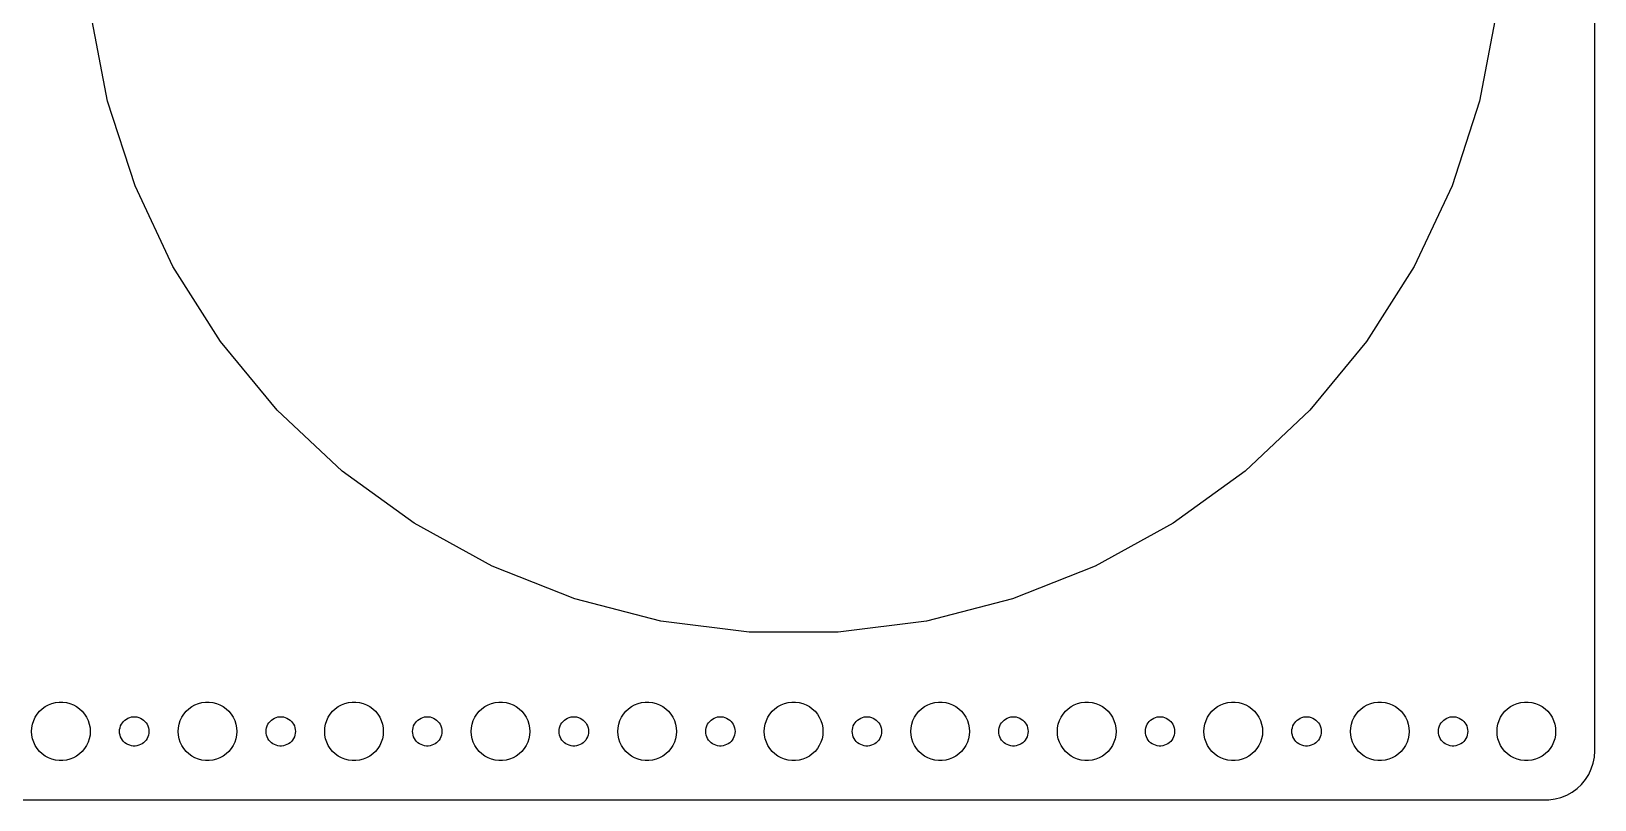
# Model space of a CAD drawing. Header units: metres. Extents: x -157 to 157, y -89 to 89.
# Drawn here: x -3 to 157, y -89.5 to -10.9 of the extents above; entities that cross this region are included whole.
import ezdxf

# ---------------------------------------------------------------- set-up
doc = ezdxf.new("R2010")
doc.units = ezdxf.units.M

msp = doc.modelspace()

# ---------------------------------------------------------------- linework, layer by layer
for p, q in [((157, -84.5), (157, 84.5)), ((4.77771, -18.03), (3.07167, -9.08665)), ((146.928, -9.08665), (145.222, -18.03)), ((7.5912, -26.689), (4.77771, -18.03)), ((145.222, -18.03), (142.409, -26.689)), ((11.4678, -34.9271), (7.5912, -26.689)), ((142.409, -26.689), (138.532, -34.9271)), ((16.3463, -42.6144), (11.4678, -34.9271)), ((138.532, -34.9271), (133.654, -42.6144)), ((22.1498, -49.6297), (16.3463, -42.6144)), ((133.654, -42.6144), (127.85, -49.6297)), ((28.7868, -55.8622), (22.1498, -49.6297)), ((127.85, -49.6297), (121.213, -55.8622)), ((36.1526, -61.2138), (28.7868, -55.8622)), ((121.213, -55.8622), (113.847, -61.2138)), ((44.131, -65.6), (36.1526, -61.2138)), ((113.847, -61.2138), (105.869, -65.6)), ((52.5963, -68.9516), (44.131, -65.6)), ((105.869, -65.6), (97.4037, -68.9516)), ((61.4149, -71.2158), (52.5963, -68.9516)), ((97.4037, -68.9516), (88.5851, -71.2158)), ((70.4477, -72.3569), (61.4149, -71.2158)), ((88.5851, -71.2158), (79.5523, -72.3569)), ((79.5523, -72.3569), (70.4477, -72.3569)), ((-1.91226, -80.1885), (-1.60747, -79.967)), ((-1.60747, -79.967), (-1.27733, -79.7855)), ((-1.27733, -79.7855), (-0.92705, -79.6468)), ((-0.92705, -79.6468), (-0.56213, -79.5531)), ((-0.56213, -79.5531), (-0.18837, -79.5059)), ((-0.18837, -79.5059), (0.18837, -79.5059)), ((0.18837, -79.5059), (0.56213, -79.5531)), ((0.56213, -79.5531), (0.92705, -79.6468)), ((0.92705, -79.6468), (1.27733, -79.7855)), ((1.27733, -79.7855), (1.60747, -79.967)), ((1.60747, -79.967), (1.91226, -80.1885)), ((13.0877, -80.1885), (13.3925, -79.967)), ((13.3925, -79.967), (13.7227, -79.7855)), ((13.7227, -79.7855), (14.0729, -79.6468)), ((14.0729, -79.6468), (14.4379, -79.5531)), ((14.4379, -79.5531), (14.8116, -79.5059)), ((14.8116, -79.5059), (15.1884, -79.5059)), ((15.1884, -79.5059), (15.5621, -79.5531)), ((15.5621, -79.5531), (15.927, -79.6468)), ((15.927, -79.6468), (16.2773, -79.7855)), ((16.2773, -79.7855), (16.6075, -79.967)), ((16.6075, -79.967), (16.9123, -80.1885)), ((28.0877, -80.1885), (28.3925, -79.967)), ((28.3925, -79.967), (28.7227, -79.7855)), ((28.7227, -79.7855), (29.0729, -79.6468)), ((29.0729, -79.6468), (29.4379, -79.5531)), ((29.4379, -79.5531), (29.8116, -79.5059)), ((29.8116, -79.5059), (30.1884, -79.5059)), ((30.1884, -79.5059), (30.5621, -79.5531)), ((30.5621, -79.5531), (30.927, -79.6468)), ((30.927, -79.6468), (31.2773, -79.7855)), ((31.2773, -79.7855), (31.6075, -79.967)), ((31.6075, -79.967), (31.9123, -80.1885)), ((43.0877, -80.1885), (43.3925, -79.967)), ((43.3925, -79.967), (43.7227, -79.7855)), ((43.7227, -79.7855), (44.0729, -79.6468)), ((44.0729, -79.6468), (44.4379, -79.5531)), ((44.4379, -79.5531), (44.8116, -79.5059)), ((44.8116, -79.5059), (45.1884, -79.5059)), ((45.1884, -79.5059), (45.5621, -79.5531)), ((45.5621, -79.5531), (45.927, -79.6468)), ((45.927, -79.6468), (46.2773, -79.7855)), ((46.2773, -79.7855), (46.6075, -79.967)), ((46.6075, -79.967), (46.9123, -80.1885)), ((58.0877, -80.1885), (58.3925, -79.967)), ((58.3925, -79.967), (58.7227, -79.7855)), ((58.7227, -79.7855), (59.0729, -79.6468)), ((59.0729, -79.6468), (59.4379, -79.5531)), ((59.4379, -79.5531), (59.8116, -79.5059)), ((59.8116, -79.5059), (60.1884, -79.5059)), ((60.1884, -79.5059), (60.5621, -79.5531)), ((60.5621, -79.5531), (60.927, -79.6468)), ((60.927, -79.6468), (61.2773, -79.7855)), ((61.2773, -79.7855), (61.6075, -79.967)), ((61.6075, -79.967), (61.9123, -80.1885)), ((73.0877, -80.1885), (73.3925, -79.967)), ((73.3925, -79.967), (73.7227, -79.7855)), ((73.7227, -79.7855), (74.073, -79.6468)), ((74.073, -79.6468), (74.4379, -79.5531)), ((74.4379, -79.5531), (74.8116, -79.5059)), ((74.8116, -79.5059), (75.1884, -79.5059)), ((75.1884, -79.5059), (75.5621, -79.5531)), ((75.5621, -79.5531), (75.927, -79.6468)), ((75.927, -79.6468), (76.2773, -79.7855)), ((76.2773, -79.7855), (76.6075, -79.967)), ((76.6075, -79.967), (76.9123, -80.1885)), ((88.0877, -80.1885), (88.3925, -79.967)), ((88.3925, -79.967), (88.7227, -79.7855)), ((88.7227, -79.7855), (89.073, -79.6468)), ((89.073, -79.6468), (89.4379, -79.5531)), ((89.4379, -79.5531), (89.8116, -79.5059)), ((89.8116, -79.5059), (90.1884, -79.5059)), ((90.1884, -79.5059), (90.5621, -79.5531)), ((90.5621, -79.5531), (90.927, -79.6468)), ((90.927, -79.6468), (91.2773, -79.7855)), ((91.2773, -79.7855), (91.6075, -79.967)), ((91.6075, -79.967), (91.9123, -80.1885)), ((103.088, -80.1885), (103.393, -79.967)), ((103.393, -79.967), (103.723, -79.7855)), ((103.723, -79.7855), (104.073, -79.6468)), ((104.073, -79.6468), (104.438, -79.5531)), ((104.438, -79.5531), (104.812, -79.5059)), ((104.812, -79.5059), (105.188, -79.5059)), ((105.188, -79.5059), (105.562, -79.5531)), ((105.562, -79.5531), (105.927, -79.6468)), ((105.927, -79.6468), (106.277, -79.7855)), ((106.277, -79.7855), (106.607, -79.967)), ((106.607, -79.967), (106.912, -80.1885)), ((118.088, -80.1885), (118.393, -79.967)), ((118.393, -79.967), (118.723, -79.7855)), ((118.723, -79.7855), (119.073, -79.6468)), ((119.073, -79.6468), (119.438, -79.5531)), ((119.438, -79.5531), (119.812, -79.5059)), ((119.812, -79.5059), (120.188, -79.5059)), ((120.188, -79.5059), (120.562, -79.5531)), ((120.562, -79.5531), (120.927, -79.6468)), ((120.927, -79.6468), (121.277, -79.7855)), ((121.277, -79.7855), (121.607, -79.967)), ((121.607, -79.967), (121.912, -80.1885)), ((133.088, -80.1885), (133.393, -79.967)), ((133.393, -79.967), (133.723, -79.7855)), ((133.723, -79.7855), (134.073, -79.6468)), ((134.073, -79.6468), (134.438, -79.5531)), ((134.438, -79.5531), (134.812, -79.5059)), ((134.812, -79.5059), (135.188, -79.5059)), ((135.188, -79.5059), (135.562, -79.5531)), ((135.562, -79.5531), (135.927, -79.6468)), ((135.927, -79.6468), (136.277, -79.7855)), ((136.277, -79.7855), (136.607, -79.967)), ((136.607, -79.967), (136.912, -80.1885)), ((148.088, -80.1885), (148.393, -79.967)), ((148.393, -79.967), (148.723, -79.7855)), ((148.723, -79.7855), (149.073, -79.6468)), ((149.073, -79.6468), (149.438, -79.5531)), ((149.438, -79.5531), (149.812, -79.5059)), ((149.812, -79.5059), (150.188, -79.5059)), ((150.188, -79.5059), (150.562, -79.5531)), ((150.562, -79.5531), (150.927, -79.6468)), ((150.927, -79.6468), (151.277, -79.7855)), ((151.277, -79.7855), (151.607, -79.967)), ((151.607, -79.967), (151.912, -80.1885)), ((-2.90575, -81.7539), (-2.78932, -81.3956)), ((-2.78932, -81.3956), (-2.62891, -81.0547)), ((-2.62891, -81.0547), (-2.42705, -80.7366)), ((-2.42705, -80.7366), (-2.1869, -80.4464)), ((-2.1869, -80.4464), (-1.91226, -80.1885)), ((1.91226, -80.1885), (2.1869, -80.4464)), ((2.1869, -80.4464), (2.42705, -80.7366)), ((2.42705, -80.7366), (2.62891, -81.0547)), ((2.62891, -81.0547), (2.78932, -81.3956)), ((2.78932, -81.3956), (2.90575, -81.7539)), ((6.28647, -81.6183), (6.40654, -81.4732)), ((6.40654, -81.4732), (6.54385, -81.3442)), ((6.54385, -81.3442), (6.69626, -81.2335)), ((6.69626, -81.2335), (6.86133, -81.1428)), ((6.86133, -81.1428), (7.03647, -81.0734)), ((7.03647, -81.0734), (7.21892, -81.0266)), ((7.21892, -81.0266), (7.40581, -81.003)), ((7.40581, -81.003), (7.59418, -81.003)), ((7.59418, -81.003), (7.78107, -81.0266)), ((7.78107, -81.0266), (7.96352, -81.0734)), ((7.96352, -81.0734), (8.13866, -81.1428)), ((8.13866, -81.1428), (8.30373, -81.2335)), ((8.30373, -81.2335), (8.45613, -81.3442)), ((8.45613, -81.3442), (8.59344, -81.4732)), ((8.59344, -81.4732), (8.71352, -81.6183)), ((12.0942, -81.7539), (12.2107, -81.3956)), ((12.2107, -81.3956), (12.3711, -81.0547)), ((12.3711, -81.0547), (12.5729, -80.7366)), ((12.5729, -80.7366), (12.8131, -80.4464)), ((12.8131, -80.4464), (13.0877, -80.1885)), ((16.9123, -80.1885), (17.1869, -80.4464)), ((17.1869, -80.4464), (17.427, -80.7366)), ((17.427, -80.7366), (17.6289, -81.0547)), ((17.6289, -81.0547), (17.7893, -81.3956)), ((17.7893, -81.3956), (17.9057, -81.7539)), ((21.2865, -81.6183), (21.4065, -81.4732)), ((21.4065, -81.4732), (21.5439, -81.3442)), ((21.5439, -81.3442), (21.6963, -81.2335)), ((21.6963, -81.2335), (21.8613, -81.1428)), ((21.8613, -81.1428), (22.0365, -81.0734)), ((22.0365, -81.0734), (22.2189, -81.0266)), ((22.2189, -81.0266), (22.4058, -81.003)), ((22.4058, -81.003), (22.5942, -81.003)), ((22.5942, -81.003), (22.7811, -81.0266)), ((22.7811, -81.0266), (22.9635, -81.0734)), ((22.9635, -81.0734), (23.1387, -81.1428)), ((23.1387, -81.1428), (23.3037, -81.2335)), ((23.3037, -81.2335), (23.4561, -81.3442)), ((23.4561, -81.3442), (23.5934, -81.4732)), ((23.5934, -81.4732), (23.7135, -81.6183)), ((27.0942, -81.7539), (27.2107, -81.3956)), ((27.2107, -81.3956), (27.3711, -81.0547)), ((27.3711, -81.0547), (27.5729, -80.7366)), ((27.5729, -80.7366), (27.8131, -80.4464)), ((27.8131, -80.4464), (28.0877, -80.1885)), ((31.9123, -80.1885), (32.1869, -80.4464)), ((32.1869, -80.4464), (32.427, -80.7366)), ((32.427, -80.7366), (32.6289, -81.0547)), ((32.6289, -81.0547), (32.7893, -81.3956)), ((32.7893, -81.3956), (32.9057, -81.7539)), ((36.2865, -81.6183), (36.4065, -81.4732)), ((36.4065, -81.4732), (36.5439, -81.3442)), ((36.5439, -81.3442), (36.6963, -81.2335)), ((36.6963, -81.2335), (36.8613, -81.1428)), ((36.8613, -81.1428), (37.0365, -81.0734)), ((37.0365, -81.0734), (37.2189, -81.0266)), ((37.2189, -81.0266), (37.4058, -81.003)), ((37.4058, -81.003), (37.5942, -81.003)), ((37.5942, -81.003), (37.7811, -81.0266)), ((37.7811, -81.0266), (37.9635, -81.0734)), ((37.9635, -81.0734), (38.1387, -81.1428)), ((38.1387, -81.1428), (38.3037, -81.2335)), ((38.3037, -81.2335), (38.4561, -81.3442)), ((38.4561, -81.3442), (38.5934, -81.4732)), ((38.5934, -81.4732), (38.7135, -81.6183)), ((42.0942, -81.7539), (42.2107, -81.3956)), ((42.2107, -81.3956), (42.3711, -81.0547)), ((42.3711, -81.0547), (42.5729, -80.7366)), ((42.5729, -80.7366), (42.8131, -80.4464)), ((42.8131, -80.4464), (43.0877, -80.1885)), ((46.9123, -80.1885), (47.1869, -80.4464)), ((47.1869, -80.4464), (47.427, -80.7366)), ((47.427, -80.7366), (47.6289, -81.0547)), ((47.6289, -81.0547), (47.7893, -81.3956)), ((47.7893, -81.3956), (47.9057, -81.7539)), ((51.2865, -81.6183), (51.4065, -81.4732)), ((51.4065, -81.4732), (51.5439, -81.3442)), ((51.5439, -81.3442), (51.6963, -81.2335)), ((51.6963, -81.2335), (51.8613, -81.1428)), ((51.8613, -81.1428), (52.0365, -81.0734)), ((52.0365, -81.0734), (52.2189, -81.0266)), ((52.2189, -81.0266), (52.4058, -81.003)), ((52.4058, -81.003), (52.5942, -81.003)), ((52.5942, -81.003), (52.7811, -81.0266)), ((52.7811, -81.0266), (52.9635, -81.0734)), ((52.9635, -81.0734), (53.1387, -81.1428)), ((53.1387, -81.1428), (53.3037, -81.2335)), ((53.3037, -81.2335), (53.4561, -81.3442)), ((53.4561, -81.3442), (53.5934, -81.4732)), ((53.5934, -81.4732), (53.7135, -81.6183)), ((57.0942, -81.7539), (57.2107, -81.3956)), ((57.2107, -81.3956), (57.3711, -81.0547)), ((57.3711, -81.0547), (57.5729, -80.7366)), ((57.5729, -80.7366), (57.8131, -80.4464)), ((57.8131, -80.4464), (58.0877, -80.1885)), ((61.9123, -80.1885), (62.1869, -80.4464)), ((62.1869, -80.4464), (62.427, -80.7366)), ((62.427, -80.7366), (62.6289, -81.0547)), ((62.6289, -81.0547), (62.7893, -81.3956)), ((62.7893, -81.3956), (62.9057, -81.7539)), ((66.2865, -81.6183), (66.4065, -81.4732)), ((66.4065, -81.4732), (66.5439, -81.3442)), ((66.5439, -81.3442), (66.6963, -81.2335)), ((66.6963, -81.2335), (66.8613, -81.1428)), ((66.8613, -81.1428), (67.0365, -81.0734)), ((67.0365, -81.0734), (67.2189, -81.0266)), ((67.2189, -81.0266), (67.4058, -81.003)), ((67.4058, -81.003), (67.5942, -81.003)), ((67.5942, -81.003), (67.7811, -81.0266)), ((67.7811, -81.0266), (67.9635, -81.0734)), ((67.9635, -81.0734), (68.1387, -81.1428)), ((68.1387, -81.1428), (68.3037, -81.2335)), ((68.3037, -81.2335), (68.4561, -81.3442)), ((68.4561, -81.3442), (68.5934, -81.4732)), ((68.5934, -81.4732), (68.7135, -81.6183)), ((72.0943, -81.7539), (72.2107, -81.3956)), ((72.2107, -81.3956), (72.3711, -81.0547)), ((72.3711, -81.0547), (72.573, -80.7366)), ((72.573, -80.7366), (72.8131, -80.4464)), ((72.8131, -80.4464), (73.0877, -80.1885)), ((76.9123, -80.1885), (77.1869, -80.4464)), ((77.1869, -80.4464), (77.427, -80.7366)), ((77.427, -80.7366), (77.6289, -81.0547)), ((77.6289, -81.0547), (77.7893, -81.3956)), ((77.7893, -81.3956), (77.9057, -81.7539)), ((81.2865, -81.6183), (81.4065, -81.4732)), ((81.4065, -81.4732), (81.5439, -81.3442)), ((81.5439, -81.3442), (81.6963, -81.2335)), ((81.6963, -81.2335), (81.8613, -81.1428)), ((81.8613, -81.1428), (82.0365, -81.0734)), ((82.0365, -81.0734), (82.2189, -81.0266)), ((82.2189, -81.0266), (82.4058, -81.003)), ((82.4058, -81.003), (82.5942, -81.003)), ((82.5942, -81.003), (82.7811, -81.0266)), ((82.7811, -81.0266), (82.9635, -81.0734)), ((82.9635, -81.0734), (83.1387, -81.1428)), ((83.1387, -81.1428), (83.3037, -81.2335)), ((83.3037, -81.2335), (83.4561, -81.3442)), ((83.4561, -81.3442), (83.5934, -81.4732)), ((83.5934, -81.4732), (83.7135, -81.6183)), ((87.0943, -81.7539), (87.2107, -81.3956)), ((87.2107, -81.3956), (87.3711, -81.0547)), ((87.3711, -81.0547), (87.573, -80.7366)), ((87.573, -80.7366), (87.8131, -80.4464)), ((87.8131, -80.4464), (88.0877, -80.1885)), ((91.9123, -80.1885), (92.1869, -80.4464)), ((92.1869, -80.4464), (92.427, -80.7366)), ((92.427, -80.7366), (92.6289, -81.0547)), ((92.6289, -81.0547), (92.7893, -81.3956)), ((92.7893, -81.3956), (92.9057, -81.7539)), ((96.2865, -81.6183), (96.4065, -81.4732)), ((96.4065, -81.4732), (96.5439, -81.3442)), ((96.5439, -81.3442), (96.6963, -81.2335)), ((96.6963, -81.2335), (96.8613, -81.1428)), ((96.8613, -81.1428), (97.0365, -81.0734)), ((97.0365, -81.0734), (97.2189, -81.0266)), ((97.2189, -81.0266), (97.4058, -81.003)), ((97.4058, -81.003), (97.5942, -81.003)), ((97.5942, -81.003), (97.7811, -81.0266)), ((97.7811, -81.0266), (97.9635, -81.0734)), ((97.9635, -81.0734), (98.1387, -81.1428)), ((98.1387, -81.1428), (98.3037, -81.2335)), ((98.3037, -81.2335), (98.4561, -81.3442)), ((98.4561, -81.3442), (98.5934, -81.4732)), ((98.5934, -81.4732), (98.7135, -81.6183)), ((102.094, -81.7539), (102.211, -81.3956)), ((102.211, -81.3956), (102.371, -81.0547)), ((102.371, -81.0547), (102.573, -80.7366)), ((102.573, -80.7366), (102.813, -80.4464)), ((102.813, -80.4464), (103.088, -80.1885)), ((106.912, -80.1885), (107.187, -80.4464)), ((107.187, -80.4464), (107.427, -80.7366)), ((107.427, -80.7366), (107.629, -81.0547)), ((107.629, -81.0547), (107.789, -81.3956)), ((107.789, -81.3956), (107.906, -81.7539)), ((111.286, -81.6183), (111.407, -81.4732)), ((111.407, -81.4732), (111.544, -81.3442)), ((111.544, -81.3442), (111.696, -81.2335)), ((111.696, -81.2335), (111.861, -81.1428)), ((111.861, -81.1428), (112.036, -81.0734)), ((112.036, -81.0734), (112.219, -81.0266)), ((112.219, -81.0266), (112.406, -81.003)), ((112.406, -81.003), (112.594, -81.003)), ((112.594, -81.003), (112.781, -81.0266)), ((112.781, -81.0266), (112.964, -81.0734)), ((112.964, -81.0734), (113.139, -81.1428)), ((113.139, -81.1428), (113.304, -81.2335)), ((113.304, -81.2335), (113.456, -81.3442)), ((113.456, -81.3442), (113.593, -81.4732)), ((113.593, -81.4732), (113.714, -81.6183)), ((117.094, -81.7539), (117.211, -81.3956)), ((117.211, -81.3956), (117.371, -81.0547)), ((117.371, -81.0547), (117.573, -80.7366)), ((117.573, -80.7366), (117.813, -80.4464)), ((117.813, -80.4464), (118.088, -80.1885)), ((121.912, -80.1885), (122.187, -80.4464)), ((122.187, -80.4464), (122.427, -80.7366)), ((122.427, -80.7366), (122.629, -81.0547)), ((122.629, -81.0547), (122.789, -81.3956)), ((122.789, -81.3956), (122.906, -81.7539)), ((126.286, -81.6183), (126.407, -81.4732)), ((126.407, -81.4732), (126.544, -81.3442)), ((126.544, -81.3442), (126.696, -81.2335)), ((126.696, -81.2335), (126.861, -81.1428)), ((126.861, -81.1428), (127.036, -81.0734)), ((127.036, -81.0734), (127.219, -81.0266)), ((127.219, -81.0266), (127.406, -81.003)), ((127.406, -81.003), (127.594, -81.003)), ((127.594, -81.003), (127.781, -81.0266)), ((127.781, -81.0266), (127.964, -81.0734)), ((127.964, -81.0734), (128.139, -81.1428)), ((128.139, -81.1428), (128.304, -81.2335)), ((128.304, -81.2335), (128.456, -81.3442)), ((128.456, -81.3442), (128.593, -81.4732)), ((128.593, -81.4732), (128.714, -81.6183)), ((132.094, -81.7539), (132.211, -81.3956)), ((132.211, -81.3956), (132.371, -81.0547)), ((132.371, -81.0547), (132.573, -80.7366)), ((132.573, -80.7366), (132.813, -80.4464)), ((132.813, -80.4464), (133.088, -80.1885)), ((136.912, -80.1885), (137.187, -80.4464)), ((137.187, -80.4464), (137.427, -80.7366)), ((137.427, -80.7366), (137.629, -81.0547)), ((137.629, -81.0547), (137.789, -81.3956)), ((137.789, -81.3956), (137.906, -81.7539)), ((141.286, -81.6183), (141.407, -81.4732)), ((141.407, -81.4732), (141.544, -81.3442)), ((141.544, -81.3442), (141.696, -81.2335)), ((141.696, -81.2335), (141.861, -81.1428)), ((141.861, -81.1428), (142.036, -81.0734)), ((142.036, -81.0734), (142.219, -81.0266)), ((142.219, -81.0266), (142.406, -81.003)), ((142.406, -81.003), (142.594, -81.003)), ((142.594, -81.003), (142.781, -81.0266)), ((142.781, -81.0266), (142.964, -81.0734)), ((142.964, -81.0734), (143.139, -81.1428)), ((143.139, -81.1428), (143.304, -81.2335)), ((143.304, -81.2335), (143.456, -81.3442)), ((143.456, -81.3442), (143.593, -81.4732)), ((143.593, -81.4732), (143.714, -81.6183)), ((147.094, -81.7539), (147.211, -81.3956)), ((147.211, -81.3956), (147.371, -81.0547)), ((147.371, -81.0547), (147.573, -80.7366)), ((147.573, -80.7366), (147.813, -80.4464)), ((147.813, -80.4464), (148.088, -80.1885)), ((151.912, -80.1885), (152.187, -80.4464)), ((152.187, -80.4464), (152.427, -80.7366)), ((152.427, -80.7366), (152.629, -81.0547)), ((152.629, -81.0547), (152.789, -81.3956)), ((152.789, -81.3956), (152.906, -81.7539)), ((-3, -82.5), (-2.97633, -82.124)), ((-2.97633, -82.876), (-3, -82.5)), ((-2.97633, -82.124), (-2.90575, -81.7539)), ((-2.90575, -83.2461), (-2.97633, -82.876)), ((2.90575, -81.7539), (2.97633, -82.124)), ((2.97633, -82.876), (2.90575, -83.2461)), ((2.97633, -82.124), (3, -82.5)), ((3, -82.5), (2.97633, -82.876)), ((6, -82.5), (6.01183, -82.312)), ((6.01183, -82.688), (6, -82.5)), ((6.01183, -82.312), (6.04712, -82.127)), ((6.04712, -82.873), (6.01183, -82.688)), ((6.04712, -82.127), (6.10533, -81.9478)), ((6.10533, -83.0522), (6.04712, -82.873)), ((6.10533, -81.9478), (6.18553, -81.7774)), ((6.18553, -83.2226), (6.10533, -83.0522)), ((6.18553, -81.7774), (6.28647, -81.6183)), ((8.71352, -81.6183), (8.81445, -81.7774)), ((8.81445, -81.7774), (8.89465, -81.9478)), ((8.89465, -83.0522), (8.81445, -83.2226)), ((8.89465, -81.9478), (8.95287, -82.127)), ((8.95287, -82.873), (8.89465, -83.0522)), ((8.95287, -82.127), (8.98816, -82.312)), ((8.98816, -82.688), (8.95287, -82.873)), ((8.98816, -82.312), (9, -82.5)), ((9, -82.5), (8.98816, -82.688)), ((12, -82.5), (12.0237, -82.124)), ((12.0237, -82.876), (12, -82.5)), ((12.0237, -82.124), (12.0942, -81.7539)), ((12.0942, -83.2461), (12.0237, -82.876)), ((17.9057, -81.7539), (17.9763, -82.124)), ((17.9763, -82.876), (17.9057, -83.2461)), ((17.9763, -82.124), (18, -82.5)), ((18, -82.5), (17.9763, -82.876)), ((21, -82.5), (21.0118, -82.312)), ((21.0118, -82.688), (21, -82.5)), ((21.0118, -82.312), (21.0471, -82.127)), ((21.0471, -82.873), (21.0118, -82.688)), ((21.0471, -82.127), (21.1053, -81.9478)), ((21.1053, -83.0522), (21.0471, -82.873)), ((21.1053, -81.9478), (21.1855, -81.7774)), ((21.1855, -83.2226), (21.1053, -83.0522)), ((21.1855, -81.7774), (21.2865, -81.6183)), ((23.7135, -81.6183), (23.8145, -81.7774)), ((23.8145, -81.7774), (23.8947, -81.9478)), ((23.8947, -83.0522), (23.8145, -83.2226)), ((23.8947, -81.9478), (23.9529, -82.127)), ((23.9529, -82.873), (23.8947, -83.0522)), ((23.9529, -82.127), (23.9882, -82.312)), ((23.9882, -82.688), (23.9529, -82.873)), ((23.9882, -82.312), (24, -82.5)), ((24, -82.5), (23.9882, -82.688)), ((27, -82.5), (27.0237, -82.124)), ((27.0237, -82.876), (27, -82.5)), ((27.0237, -82.124), (27.0942, -81.7539)), ((27.0942, -83.2461), (27.0237, -82.876)), ((32.9057, -81.7539), (32.9763, -82.124)), ((32.9763, -82.876), (32.9057, -83.2461)), ((32.9763, -82.124), (33, -82.5)), ((33, -82.5), (32.9763, -82.876)), ((36, -82.5), (36.0118, -82.312)), ((36.0118, -82.688), (36, -82.5)), ((36.0118, -82.312), (36.0471, -82.127)), ((36.0471, -82.873), (36.0118, -82.688)), ((36.0471, -82.127), (36.1053, -81.9478)), ((36.1053, -83.0522), (36.0471, -82.873)), ((36.1053, -81.9478), (36.1855, -81.7774)), ((36.1855, -83.2226), (36.1053, -83.0522)), ((36.1855, -81.7774), (36.2865, -81.6183)), ((38.7135, -81.6183), (38.8145, -81.7774)), ((38.8145, -81.7774), (38.8947, -81.9478)), ((38.8947, -83.0522), (38.8145, -83.2226)), ((38.8947, -81.9478), (38.9529, -82.127)), ((38.9529, -82.873), (38.8947, -83.0522)), ((38.9529, -82.127), (38.9882, -82.312)), ((38.9882, -82.688), (38.9529, -82.873)), ((38.9882, -82.312), (39, -82.5)), ((39, -82.5), (38.9882, -82.688)), ((42, -82.5), (42.0237, -82.124)), ((42.0237, -82.876), (42, -82.5)), ((42.0237, -82.124), (42.0942, -81.7539)), ((42.0942, -83.2461), (42.0237, -82.876)), ((47.9057, -81.7539), (47.9763, -82.124)), ((47.9763, -82.876), (47.9057, -83.2461)), ((47.9763, -82.124), (48, -82.5)), ((48, -82.5), (47.9763, -82.876)), ((51, -82.5), (51.0118, -82.312)), ((51.0118, -82.688), (51, -82.5)), ((51.0118, -82.312), (51.0471, -82.127)), ((51.0471, -82.873), (51.0118, -82.688)), ((51.0471, -82.127), (51.1053, -81.9478)), ((51.1053, -83.0522), (51.0471, -82.873)), ((51.1053, -81.9478), (51.1855, -81.7774)), ((51.1855, -83.2226), (51.1053, -83.0522)), ((51.1855, -81.7774), (51.2865, -81.6183)), ((53.7135, -81.6183), (53.8145, -81.7774)), ((53.8145, -81.7774), (53.8947, -81.9478)), ((53.8947, -83.0522), (53.8145, -83.2226)), ((53.8947, -81.9478), (53.9529, -82.127)), ((53.9529, -82.873), (53.8947, -83.0522)), ((53.9529, -82.127), (53.9882, -82.312)), ((53.9882, -82.688), (53.9529, -82.873)), ((53.9882, -82.312), (54, -82.5)), ((54, -82.5), (53.9882, -82.688)), ((57, -82.5), (57.0237, -82.124)), ((57.0237, -82.876), (57, -82.5)), ((57.0237, -82.124), (57.0942, -81.7539)), ((57.0942, -83.2461), (57.0237, -82.876)), ((62.9057, -81.7539), (62.9763, -82.124)), ((62.9763, -82.876), (62.9057, -83.2461)), ((62.9763, -82.124), (63, -82.5)), ((63, -82.5), (62.9763, -82.876)), ((66, -82.5), (66.0118, -82.312)), ((66.0118, -82.688), (66, -82.5)), ((66.0118, -82.312), (66.0471, -82.127)), ((66.0471, -82.873), (66.0118, -82.688)), ((66.0471, -82.127), (66.1053, -81.9478)), ((66.1053, -83.0522), (66.0471, -82.873)), ((66.1053, -81.9478), (66.1855, -81.7774)), ((66.1855, -83.2226), (66.1053, -83.0522)), ((66.1855, -81.7774), (66.2865, -81.6183)), ((68.7135, -81.6183), (68.8145, -81.7774)), ((68.8145, -81.7774), (68.8947, -81.9478)), ((68.8947, -83.0522), (68.8145, -83.2226)), ((68.8947, -81.9478), (68.9529, -82.127)), ((68.9529, -82.873), (68.8947, -83.0522)), ((68.9529, -82.127), (68.9882, -82.312)), ((68.9882, -82.688), (68.9529, -82.873)), ((68.9882, -82.312), (69, -82.5)), ((69, -82.5), (68.9882, -82.688)), ((72, -82.5), (72.0237, -82.124)), ((72.0237, -82.876), (72, -82.5)), ((72.0237, -82.124), (72.0943, -81.7539)), ((72.0943, -83.2461), (72.0237, -82.876)), ((77.9057, -81.7539), (77.9763, -82.124)), ((77.9763, -82.876), (77.9057, -83.2461)), ((77.9763, -82.124), (78, -82.5)), ((78, -82.5), (77.9763, -82.876)), ((81, -82.5), (81.0118, -82.312)), ((81.0118, -82.688), (81, -82.5)), ((81.0118, -82.312), (81.0471, -82.127)), ((81.0471, -82.873), (81.0118, -82.688)), ((81.0471, -82.127), (81.1053, -81.9478)), ((81.1053, -83.0522), (81.0471, -82.873)), ((81.1053, -81.9478), (81.1855, -81.7774)), ((81.1855, -83.2226), (81.1053, -83.0522)), ((81.1855, -81.7774), (81.2865, -81.6183)), ((83.7135, -81.6183), (83.8145, -81.7774)), ((83.8145, -81.7774), (83.8947, -81.9478)), ((83.8947, -83.0522), (83.8145, -83.2226)), ((83.8947, -81.9478), (83.9529, -82.127)), ((83.9529, -82.873), (83.8947, -83.0522)), ((83.9529, -82.127), (83.9882, -82.312)), ((83.9882, -82.688), (83.9529, -82.873)), ((83.9882, -82.312), (84, -82.5)), ((84, -82.5), (83.9882, -82.688)), ((87, -82.5), (87.0237, -82.124)), ((87.0237, -82.876), (87, -82.5)), ((87.0237, -82.124), (87.0943, -81.7539)), ((87.0943, -83.2461), (87.0237, -82.876)), ((92.9057, -81.7539), (92.9763, -82.124)), ((92.9763, -82.876), (92.9057, -83.2461)), ((92.9763, -82.124), (93, -82.5)), ((93, -82.5), (92.9763, -82.876)), ((96, -82.5), (96.0118, -82.312)), ((96.0118, -82.688), (96, -82.5)), ((96.0118, -82.312), (96.0471, -82.127)), ((96.0471, -82.873), (96.0118, -82.688)), ((96.0471, -82.127), (96.1053, -81.9478)), ((96.1053, -83.0522), (96.0471, -82.873)), ((96.1053, -81.9478), (96.1855, -81.7774)), ((96.1855, -83.2226), (96.1053, -83.0522)), ((96.1855, -81.7774), (96.2865, -81.6183)), ((98.7135, -81.6183), (98.8145, -81.7774)), ((98.8145, -81.7774), (98.8947, -81.9478)), ((98.8947, -83.0522), (98.8145, -83.2226)), ((98.8947, -81.9478), (98.9529, -82.127)), ((98.9529, -82.873), (98.8947, -83.0522)), ((98.9529, -82.127), (98.9882, -82.312)), ((98.9882, -82.688), (98.9529, -82.873)), ((98.9882, -82.312), (99, -82.5)), ((99, -82.5), (98.9882, -82.688)), ((102, -82.5), (102.024, -82.124)), ((102.024, -82.876), (102, -82.5)), ((102.024, -82.124), (102.094, -81.7539)), ((102.094, -83.2461), (102.024, -82.876)), ((107.906, -81.7539), (107.976, -82.124)), ((107.976, -82.876), (107.906, -83.2461)), ((107.976, -82.124), (108, -82.5)), ((108, -82.5), (107.976, -82.876)), ((111, -82.5), (111.012, -82.312)), ((111.012, -82.688), (111, -82.5)), ((111.012, -82.312), (111.047, -82.127)), ((111.047, -82.873), (111.012, -82.688)), ((111.047, -82.127), (111.105, -81.9478)), ((111.105, -83.0522), (111.047, -82.873)), ((111.105, -81.9478), (111.186, -81.7774)), ((111.186, -83.2226), (111.105, -83.0522)), ((111.186, -81.7774), (111.286, -81.6183)), ((113.714, -81.6183), (113.814, -81.7774)), ((113.814, -81.7774), (113.895, -81.9478)), ((113.895, -83.0522), (113.814, -83.2226)), ((113.895, -81.9478), (113.953, -82.127)), ((113.953, -82.873), (113.895, -83.0522)), ((113.953, -82.127), (113.988, -82.312)), ((113.988, -82.688), (113.953, -82.873)), ((113.988, -82.312), (114, -82.5)), ((114, -82.5), (113.988, -82.688)), ((117, -82.5), (117.024, -82.124)), ((117.024, -82.876), (117, -82.5)), ((117.024, -82.124), (117.094, -81.7539)), ((117.094, -83.2461), (117.024, -82.876)), ((122.906, -81.7539), (122.976, -82.124)), ((122.976, -82.876), (122.906, -83.2461)), ((122.976, -82.124), (123, -82.5)), ((123, -82.5), (122.976, -82.876)), ((126, -82.5), (126.012, -82.312)), ((126.012, -82.688), (126, -82.5)), ((126.012, -82.312), (126.047, -82.127)), ((126.047, -82.873), (126.012, -82.688)), ((126.047, -82.127), (126.105, -81.9478)), ((126.105, -83.0522), (126.047, -82.873)), ((126.105, -81.9478), (126.186, -81.7774)), ((126.186, -83.2226), (126.105, -83.0522)), ((126.186, -81.7774), (126.286, -81.6183)), ((128.714, -81.6183), (128.814, -81.7774)), ((128.814, -81.7774), (128.895, -81.9478)), ((128.895, -83.0522), (128.814, -83.2226)), ((128.895, -81.9478), (128.953, -82.127)), ((128.953, -82.873), (128.895, -83.0522)), ((128.953, -82.127), (128.988, -82.312)), ((128.988, -82.688), (128.953, -82.873)), ((128.988, -82.312), (129, -82.5)), ((129, -82.5), (128.988, -82.688)), ((132, -82.5), (132.024, -82.124)), ((132.024, -82.876), (132, -82.5)), ((132.024, -82.124), (132.094, -81.7539)), ((132.094, -83.2461), (132.024, -82.876)), ((137.906, -81.7539), (137.976, -82.124)), ((137.976, -82.876), (137.906, -83.2461)), ((137.976, -82.124), (138, -82.5)), ((138, -82.5), (137.976, -82.876)), ((141, -82.5), (141.012, -82.312)), ((141.012, -82.688), (141, -82.5)), ((141.012, -82.312), (141.047, -82.127)), ((141.047, -82.873), (141.012, -82.688)), ((141.047, -82.127), (141.105, -81.9478)), ((141.105, -83.0522), (141.047, -82.873)), ((141.105, -81.9478), (141.186, -81.7774)), ((141.186, -83.2226), (141.105, -83.0522)), ((141.186, -81.7774), (141.286, -81.6183)), ((143.714, -81.6183), (143.814, -81.7774)), ((143.814, -81.7774), (143.895, -81.9478)), ((143.895, -83.0522), (143.814, -83.2226)), ((143.895, -81.9478), (143.953, -82.127)), ((143.953, -82.873), (143.895, -83.0522)), ((143.953, -82.127), (143.988, -82.312)), ((143.988, -82.688), (143.953, -82.873)), ((143.988, -82.312), (144, -82.5)), ((144, -82.5), (143.988, -82.688)), ((147, -82.5), (147.024, -82.124)), ((147.024, -82.876), (147, -82.5)), ((147.024, -82.124), (147.094, -81.7539)), ((147.094, -83.2461), (147.024, -82.876)), ((152.906, -81.7539), (152.976, -82.124)), ((152.976, -82.876), (152.906, -83.2461)), ((152.976, -82.124), (153, -82.5)), ((153, -82.5), (152.976, -82.876)), ((-2.78932, -83.6044), (-2.90575, -83.2461)), ((-2.62891, -83.9453), (-2.78932, -83.6044)), ((-2.42705, -84.2634), (-2.62891, -83.9453)), ((-2.1869, -84.5536), (-2.42705, -84.2634)), ((-1.91226, -84.8115), (-2.1869, -84.5536)), ((-1.60747, -85.033), (-1.91226, -84.8115)), ((1.91226, -84.8115), (1.60747, -85.033)), ((2.1869, -84.5536), (1.91226, -84.8115)), ((2.42705, -84.2634), (2.1869, -84.5536)), ((2.62891, -83.9453), (2.42705, -84.2634)), ((2.78932, -83.6044), (2.62891, -83.9453)), ((2.90575, -83.2461), (2.78932, -83.6044)), ((6.28647, -83.3817), (6.18553, -83.2226)), ((6.40654, -83.5268), (6.28647, -83.3817)), ((6.54385, -83.6558), (6.40654, -83.5268)), ((6.69626, -83.7665), (6.54385, -83.6558)), ((6.86133, -83.8572), (6.69626, -83.7665)), ((7.03647, -83.9266), (6.86133, -83.8572)), ((7.21892, -83.9734), (7.03647, -83.9266)), ((7.40581, -83.997), (7.21892, -83.9734)), ((7.59418, -83.997), (7.40581, -83.997)), ((7.78107, -83.9734), (7.59418, -83.997)), ((7.96352, -83.9266), (7.78107, -83.9734)), ((8.13866, -83.8572), (7.96352, -83.9266)), ((8.30373, -83.7665), (8.13866, -83.8572)), ((8.45613, -83.6558), (8.30373, -83.7665)), ((8.59344, -83.5268), (8.45613, -83.6558)), ((8.71352, -83.3817), (8.59344, -83.5268)), ((8.81445, -83.2226), (8.71352, -83.3817)), ((12.2107, -83.6044), (12.0942, -83.2461)), ((12.3711, -83.9453), (12.2107, -83.6044)), ((12.5729, -84.2634), (12.3711, -83.9453)), ((12.8131, -84.5536), (12.5729, -84.2634)), ((13.0877, -84.8115), (12.8131, -84.5536)), ((13.3925, -85.033), (13.0877, -84.8115)), ((16.9123, -84.8115), (16.6075, -85.033)), ((17.1869, -84.5536), (16.9123, -84.8115)), ((17.427, -84.2634), (17.1869, -84.5536)), ((17.6289, -83.9453), (17.427, -84.2634)), ((17.7893, -83.6044), (17.6289, -83.9453)), ((17.9057, -83.2461), (17.7893, -83.6044)), ((21.2865, -83.3817), (21.1855, -83.2226)), ((21.4065, -83.5268), (21.2865, -83.3817)), ((21.5439, -83.6558), (21.4065, -83.5268)), ((21.6963, -83.7665), (21.5439, -83.6558)), ((21.8613, -83.8572), (21.6963, -83.7665)), ((22.0365, -83.9266), (21.8613, -83.8572)), ((22.2189, -83.9734), (22.0365, -83.9266)), ((22.4058, -83.997), (22.2189, -83.9734)), ((22.5942, -83.997), (22.4058, -83.997)), ((22.7811, -83.9734), (22.5942, -83.997)), ((22.9635, -83.9266), (22.7811, -83.9734)), ((23.1387, -83.8572), (22.9635, -83.9266)), ((23.3037, -83.7665), (23.1387, -83.8572)), ((23.4561, -83.6558), (23.3037, -83.7665)), ((23.5934, -83.5268), (23.4561, -83.6558)), ((23.7135, -83.3817), (23.5934, -83.5268)), ((23.8145, -83.2226), (23.7135, -83.3817)), ((27.2107, -83.6044), (27.0942, -83.2461)), ((27.3711, -83.9453), (27.2107, -83.6044)), ((27.5729, -84.2634), (27.3711, -83.9453)), ((27.8131, -84.5536), (27.5729, -84.2634)), ((28.0877, -84.8115), (27.8131, -84.5536)), ((28.3925, -85.033), (28.0877, -84.8115)), ((31.9123, -84.8115), (31.6075, -85.033)), ((32.1869, -84.5536), (31.9123, -84.8115)), ((32.427, -84.2634), (32.1869, -84.5536)), ((32.6289, -83.9453), (32.427, -84.2634)), ((32.7893, -83.6044), (32.6289, -83.9453)), ((32.9057, -83.2461), (32.7893, -83.6044)), ((36.2865, -83.3817), (36.1855, -83.2226)), ((36.4065, -83.5268), (36.2865, -83.3817)), ((36.5439, -83.6558), (36.4065, -83.5268)), ((36.6963, -83.7665), (36.5439, -83.6558)), ((36.8613, -83.8572), (36.6963, -83.7665)), ((37.0365, -83.9266), (36.8613, -83.8572)), ((37.2189, -83.9734), (37.0365, -83.9266)), ((37.4058, -83.997), (37.2189, -83.9734)), ((37.5942, -83.997), (37.4058, -83.997)), ((37.7811, -83.9734), (37.5942, -83.997)), ((37.9635, -83.9266), (37.7811, -83.9734)), ((38.1387, -83.8572), (37.9635, -83.9266)), ((38.3037, -83.7665), (38.1387, -83.8572)), ((38.4561, -83.6558), (38.3037, -83.7665)), ((38.5934, -83.5268), (38.4561, -83.6558)), ((38.7135, -83.3817), (38.5934, -83.5268)), ((38.8145, -83.2226), (38.7135, -83.3817)), ((42.2107, -83.6044), (42.0942, -83.2461)), ((42.3711, -83.9453), (42.2107, -83.6044)), ((42.5729, -84.2634), (42.3711, -83.9453)), ((42.8131, -84.5536), (42.5729, -84.2634)), ((43.0877, -84.8115), (42.8131, -84.5536)), ((43.3925, -85.033), (43.0877, -84.8115)), ((46.9123, -84.8115), (46.6075, -85.033)), ((47.1869, -84.5536), (46.9123, -84.8115)), ((47.427, -84.2634), (47.1869, -84.5536)), ((47.6289, -83.9453), (47.427, -84.2634)), ((47.7893, -83.6044), (47.6289, -83.9453)), ((47.9057, -83.2461), (47.7893, -83.6044)), ((51.2865, -83.3817), (51.1855, -83.2226)), ((51.4065, -83.5268), (51.2865, -83.3817)), ((51.5439, -83.6558), (51.4065, -83.5268)), ((51.6963, -83.7665), (51.5439, -83.6558)), ((51.8613, -83.8572), (51.6963, -83.7665)), ((52.0365, -83.9266), (51.8613, -83.8572)), ((52.2189, -83.9734), (52.0365, -83.9266)), ((52.4058, -83.997), (52.2189, -83.9734)), ((52.5942, -83.997), (52.4058, -83.997)), ((52.7811, -83.9734), (52.5942, -83.997)), ((52.9635, -83.9266), (52.7811, -83.9734)), ((53.1387, -83.8572), (52.9635, -83.9266)), ((53.3037, -83.7665), (53.1387, -83.8572)), ((53.4561, -83.6558), (53.3037, -83.7665)), ((53.5934, -83.5268), (53.4561, -83.6558)), ((53.7135, -83.3817), (53.5934, -83.5268)), ((53.8145, -83.2226), (53.7135, -83.3817)), ((57.2107, -83.6044), (57.0942, -83.2461)), ((57.3711, -83.9453), (57.2107, -83.6044)), ((57.5729, -84.2634), (57.3711, -83.9453)), ((57.8131, -84.5536), (57.5729, -84.2634)), ((58.0877, -84.8115), (57.8131, -84.5536)), ((58.3925, -85.033), (58.0877, -84.8115)), ((61.9123, -84.8115), (61.6075, -85.033)), ((62.1869, -84.5536), (61.9123, -84.8115)), ((62.427, -84.2634), (62.1869, -84.5536)), ((62.6289, -83.9453), (62.427, -84.2634)), ((62.7893, -83.6044), (62.6289, -83.9453)), ((62.9057, -83.2461), (62.7893, -83.6044)), ((66.2865, -83.3817), (66.1855, -83.2226)), ((66.4065, -83.5268), (66.2865, -83.3817)), ((66.5439, -83.6558), (66.4065, -83.5268)), ((66.6963, -83.7665), (66.5439, -83.6558)), ((66.8613, -83.8572), (66.6963, -83.7665)), ((67.0365, -83.9266), (66.8613, -83.8572)), ((67.2189, -83.9734), (67.0365, -83.9266)), ((67.4058, -83.997), (67.2189, -83.9734)), ((67.5942, -83.997), (67.4058, -83.997)), ((67.7811, -83.9734), (67.5942, -83.997)), ((67.9635, -83.9266), (67.7811, -83.9734)), ((68.1387, -83.8572), (67.9635, -83.9266)), ((68.3037, -83.7665), (68.1387, -83.8572)), ((68.4561, -83.6558), (68.3037, -83.7665)), ((68.5934, -83.5268), (68.4561, -83.6558)), ((68.7135, -83.3817), (68.5934, -83.5268)), ((68.8145, -83.2226), (68.7135, -83.3817)), ((72.2107, -83.6044), (72.0943, -83.2461)), ((72.3711, -83.9453), (72.2107, -83.6044)), ((72.573, -84.2634), (72.3711, -83.9453)), ((72.8131, -84.5536), (72.573, -84.2634)), ((73.0877, -84.8115), (72.8131, -84.5536)), ((73.3925, -85.033), (73.0877, -84.8115)), ((76.9123, -84.8115), (76.6075, -85.033)), ((77.1869, -84.5536), (76.9123, -84.8115)), ((77.427, -84.2634), (77.1869, -84.5536)), ((77.6289, -83.9453), (77.427, -84.2634)), ((77.7893, -83.6044), (77.6289, -83.9453)), ((77.9057, -83.2461), (77.7893, -83.6044)), ((81.2865, -83.3817), (81.1855, -83.2226)), ((81.4065, -83.5268), (81.2865, -83.3817)), ((81.5439, -83.6558), (81.4065, -83.5268)), ((81.6963, -83.7665), (81.5439, -83.6558)), ((81.8613, -83.8572), (81.6963, -83.7665)), ((82.0365, -83.9266), (81.8613, -83.8572)), ((82.2189, -83.9734), (82.0365, -83.9266)), ((82.4058, -83.997), (82.2189, -83.9734)), ((82.5942, -83.997), (82.4058, -83.997)), ((82.7811, -83.9734), (82.5942, -83.997)), ((82.9635, -83.9266), (82.7811, -83.9734)), ((83.1387, -83.8572), (82.9635, -83.9266)), ((83.3037, -83.7665), (83.1387, -83.8572)), ((83.4561, -83.6558), (83.3037, -83.7665)), ((83.5934, -83.5268), (83.4561, -83.6558)), ((83.7135, -83.3817), (83.5934, -83.5268)), ((83.8145, -83.2226), (83.7135, -83.3817)), ((87.2107, -83.6044), (87.0943, -83.2461)), ((87.3711, -83.9453), (87.2107, -83.6044)), ((87.573, -84.2634), (87.3711, -83.9453)), ((87.8131, -84.5536), (87.573, -84.2634)), ((88.0877, -84.8115), (87.8131, -84.5536)), ((88.3925, -85.033), (88.0877, -84.8115)), ((91.9123, -84.8115), (91.6075, -85.033)), ((92.1869, -84.5536), (91.9123, -84.8115)), ((92.427, -84.2634), (92.1869, -84.5536)), ((92.6289, -83.9453), (92.427, -84.2634)), ((92.7893, -83.6044), (92.6289, -83.9453)), ((92.9057, -83.2461), (92.7893, -83.6044)), ((96.2865, -83.3817), (96.1855, -83.2226)), ((96.4065, -83.5268), (96.2865, -83.3817)), ((96.5439, -83.6558), (96.4065, -83.5268)), ((96.6963, -83.7665), (96.5439, -83.6558)), ((96.8613, -83.8572), (96.6963, -83.7665)), ((97.0365, -83.9266), (96.8613, -83.8572)), ((97.2189, -83.9734), (97.0365, -83.9266)), ((97.4058, -83.997), (97.2189, -83.9734)), ((97.5942, -83.997), (97.4058, -83.997)), ((97.7811, -83.9734), (97.5942, -83.997)), ((97.9635, -83.9266), (97.7811, -83.9734)), ((98.1387, -83.8572), (97.9635, -83.9266)), ((98.3037, -83.7665), (98.1387, -83.8572)), ((98.4561, -83.6558), (98.3037, -83.7665)), ((98.5934, -83.5268), (98.4561, -83.6558)), ((98.7135, -83.3817), (98.5934, -83.5268)), ((98.8145, -83.2226), (98.7135, -83.3817)), ((102.211, -83.6044), (102.094, -83.2461)), ((102.371, -83.9453), (102.211, -83.6044)), ((102.573, -84.2634), (102.371, -83.9453)), ((102.813, -84.5536), (102.573, -84.2634)), ((103.088, -84.8115), (102.813, -84.5536)), ((103.393, -85.033), (103.088, -84.8115)), ((106.912, -84.8115), (106.607, -85.033)), ((107.187, -84.5536), (106.912, -84.8115)), ((107.427, -84.2634), (107.187, -84.5536)), ((107.629, -83.9453), (107.427, -84.2634)), ((107.789, -83.6044), (107.629, -83.9453)), ((107.906, -83.2461), (107.789, -83.6044)), ((111.286, -83.3817), (111.186, -83.2226)), ((111.407, -83.5268), (111.286, -83.3817)), ((111.544, -83.6558), (111.407, -83.5268)), ((111.696, -83.7665), (111.544, -83.6558)), ((111.861, -83.8572), (111.696, -83.7665)), ((112.036, -83.9266), (111.861, -83.8572)), ((112.219, -83.9734), (112.036, -83.9266)), ((112.406, -83.997), (112.219, -83.9734)), ((112.594, -83.997), (112.406, -83.997)), ((112.781, -83.9734), (112.594, -83.997)), ((112.964, -83.9266), (112.781, -83.9734)), ((113.139, -83.8572), (112.964, -83.9266)), ((113.304, -83.7665), (113.139, -83.8572)), ((113.456, -83.6558), (113.304, -83.7665)), ((113.593, -83.5268), (113.456, -83.6558)), ((113.714, -83.3817), (113.593, -83.5268)), ((113.814, -83.2226), (113.714, -83.3817)), ((117.211, -83.6044), (117.094, -83.2461)), ((117.371, -83.9453), (117.211, -83.6044)), ((117.573, -84.2634), (117.371, -83.9453)), ((117.813, -84.5536), (117.573, -84.2634)), ((118.088, -84.8115), (117.813, -84.5536)), ((118.393, -85.033), (118.088, -84.8115)), ((121.912, -84.8115), (121.607, -85.033)), ((122.187, -84.5536), (121.912, -84.8115)), ((122.427, -84.2634), (122.187, -84.5536)), ((122.629, -83.9453), (122.427, -84.2634)), ((122.789, -83.6044), (122.629, -83.9453)), ((122.906, -83.2461), (122.789, -83.6044)), ((126.286, -83.3817), (126.186, -83.2226)), ((126.407, -83.5268), (126.286, -83.3817)), ((126.544, -83.6558), (126.407, -83.5268)), ((126.696, -83.7665), (126.544, -83.6558)), ((126.861, -83.8572), (126.696, -83.7665)), ((127.036, -83.9266), (126.861, -83.8572)), ((127.219, -83.9734), (127.036, -83.9266)), ((127.406, -83.997), (127.219, -83.9734)), ((127.594, -83.997), (127.406, -83.997)), ((127.781, -83.9734), (127.594, -83.997)), ((127.964, -83.9266), (127.781, -83.9734)), ((128.139, -83.8572), (127.964, -83.9266)), ((128.304, -83.7665), (128.139, -83.8572)), ((128.456, -83.6558), (128.304, -83.7665)), ((128.593, -83.5268), (128.456, -83.6558)), ((128.714, -83.3817), (128.593, -83.5268)), ((128.814, -83.2226), (128.714, -83.3817)), ((132.211, -83.6044), (132.094, -83.2461)), ((132.371, -83.9453), (132.211, -83.6044)), ((132.573, -84.2634), (132.371, -83.9453)), ((132.813, -84.5536), (132.573, -84.2634)), ((133.088, -84.8115), (132.813, -84.5536)), ((133.393, -85.033), (133.088, -84.8115)), ((136.912, -84.8115), (136.607, -85.033)), ((137.187, -84.5536), (136.912, -84.8115)), ((137.427, -84.2634), (137.187, -84.5536)), ((137.629, -83.9453), (137.427, -84.2634)), ((137.789, -83.6044), (137.629, -83.9453)), ((137.906, -83.2461), (137.789, -83.6044)), ((141.286, -83.3817), (141.186, -83.2226)), ((141.407, -83.5268), (141.286, -83.3817)), ((141.544, -83.6558), (141.407, -83.5268)), ((141.696, -83.7665), (141.544, -83.6558)), ((141.861, -83.8572), (141.696, -83.7665)), ((142.036, -83.9266), (141.861, -83.8572)), ((142.219, -83.9734), (142.036, -83.9266)), ((142.406, -83.997), (142.219, -83.9734)), ((142.594, -83.997), (142.406, -83.997)), ((142.781, -83.9734), (142.594, -83.997)), ((142.964, -83.9266), (142.781, -83.9734)), ((143.139, -83.8572), (142.964, -83.9266)), ((143.304, -83.7665), (143.139, -83.8572)), ((143.456, -83.6558), (143.304, -83.7665)), ((143.593, -83.5268), (143.456, -83.6558)), ((143.714, -83.3817), (143.593, -83.5268)), ((143.814, -83.2226), (143.714, -83.3817)), ((147.211, -83.6044), (147.094, -83.2461)), ((147.371, -83.9453), (147.211, -83.6044)), ((147.573, -84.2634), (147.371, -83.9453)), ((147.813, -84.5536), (147.573, -84.2634)), ((148.088, -84.8115), (147.813, -84.5536)), ((148.393, -85.033), (148.088, -84.8115)), ((151.912, -84.8115), (151.607, -85.033)), ((152.187, -84.5536), (151.912, -84.8115)), ((152.427, -84.2634), (152.187, -84.5536)), ((152.629, -83.9453), (152.427, -84.2634)), ((152.789, -83.6044), (152.629, -83.9453)), ((152.906, -83.2461), (152.789, -83.6044)), ((156.961, -85.1267), (157, -84.5)), ((-1.27733, -85.2145), (-1.60747, -85.033)), ((-0.92705, -85.3532), (-1.27733, -85.2145)), ((-0.56213, -85.4469), (-0.92705, -85.3532)), ((-0.18837, -85.4941), (-0.56213, -85.4469)), ((0.18837, -85.4941), (-0.18837, -85.4941)), ((0.56213, -85.4469), (0.18837, -85.4941)), ((0.92705, -85.3532), (0.56213, -85.4469)), ((1.27733, -85.2145), (0.92705, -85.3532)), ((1.60747, -85.033), (1.27733, -85.2145)), ((13.7227, -85.2145), (13.3925, -85.033)), ((14.0729, -85.3532), (13.7227, -85.2145)), ((14.4379, -85.4469), (14.0729, -85.3532)), ((14.8116, -85.4941), (14.4379, -85.4469)), ((15.1884, -85.4941), (14.8116, -85.4941)), ((15.5621, -85.4469), (15.1884, -85.4941)), ((15.927, -85.3532), (15.5621, -85.4469)), ((16.2773, -85.2145), (15.927, -85.3532)), ((16.6075, -85.033), (16.2773, -85.2145)), ((28.7227, -85.2145), (28.3925, -85.033)), ((29.0729, -85.3532), (28.7227, -85.2145)), ((29.4379, -85.4469), (29.0729, -85.3532)), ((29.8116, -85.4941), (29.4379, -85.4469)), ((30.1884, -85.4941), (29.8116, -85.4941)), ((30.5621, -85.4469), (30.1884, -85.4941)), ((30.927, -85.3532), (30.5621, -85.4469)), ((31.2773, -85.2145), (30.927, -85.3532)), ((31.6075, -85.033), (31.2773, -85.2145)), ((43.7227, -85.2145), (43.3925, -85.033)), ((44.0729, -85.3532), (43.7227, -85.2145)), ((44.4379, -85.4469), (44.0729, -85.3532)), ((44.8116, -85.4941), (44.4379, -85.4469)), ((45.1884, -85.4941), (44.8116, -85.4941)), ((45.5621, -85.4469), (45.1884, -85.4941)), ((45.927, -85.3532), (45.5621, -85.4469)), ((46.2773, -85.2145), (45.927, -85.3532)), ((46.6075, -85.033), (46.2773, -85.2145)), ((58.7227, -85.2145), (58.3925, -85.033)), ((59.0729, -85.3532), (58.7227, -85.2145)), ((59.4379, -85.4469), (59.0729, -85.3532)), ((59.8116, -85.4941), (59.4379, -85.4469)), ((60.1884, -85.4941), (59.8116, -85.4941)), ((60.5621, -85.4469), (60.1884, -85.4941)), ((60.927, -85.3532), (60.5621, -85.4469)), ((61.2773, -85.2145), (60.927, -85.3532)), ((61.6075, -85.033), (61.2773, -85.2145)), ((73.7227, -85.2145), (73.3925, -85.033)), ((74.073, -85.3532), (73.7227, -85.2145)), ((74.4379, -85.4469), (74.073, -85.3532)), ((74.8116, -85.4941), (74.4379, -85.4469)), ((75.1884, -85.4941), (74.8116, -85.4941)), ((75.5621, -85.4469), (75.1884, -85.4941)), ((75.927, -85.3532), (75.5621, -85.4469)), ((76.2773, -85.2145), (75.927, -85.3532)), ((76.6075, -85.033), (76.2773, -85.2145)), ((88.7227, -85.2145), (88.3925, -85.033)), ((89.073, -85.3532), (88.7227, -85.2145)), ((89.4379, -85.4469), (89.073, -85.3532)), ((89.8116, -85.4941), (89.4379, -85.4469)), ((90.1884, -85.4941), (89.8116, -85.4941)), ((90.5621, -85.4469), (90.1884, -85.4941)), ((90.927, -85.3532), (90.5621, -85.4469)), ((91.2773, -85.2145), (90.927, -85.3532)), ((91.6075, -85.033), (91.2773, -85.2145)), ((103.723, -85.2145), (103.393, -85.033)), ((104.073, -85.3532), (103.723, -85.2145)), ((104.438, -85.4469), (104.073, -85.3532)), ((104.812, -85.4941), (104.438, -85.4469)), ((105.188, -85.4941), (104.812, -85.4941)), ((105.562, -85.4469), (105.188, -85.4941)), ((105.927, -85.3532), (105.562, -85.4469)), ((106.277, -85.2145), (105.927, -85.3532)), ((106.607, -85.033), (106.277, -85.2145)), ((118.723, -85.2145), (118.393, -85.033)), ((119.073, -85.3532), (118.723, -85.2145)), ((119.438, -85.4469), (119.073, -85.3532)), ((119.812, -85.4941), (119.438, -85.4469)), ((120.188, -85.4941), (119.812, -85.4941)), ((120.562, -85.4469), (120.188, -85.4941)), ((120.927, -85.3532), (120.562, -85.4469)), ((121.277, -85.2145), (120.927, -85.3532)), ((121.607, -85.033), (121.277, -85.2145)), ((133.723, -85.2145), (133.393, -85.033)), ((134.073, -85.3532), (133.723, -85.2145)), ((134.438, -85.4469), (134.073, -85.3532)), ((134.812, -85.4941), (134.438, -85.4469)), ((135.188, -85.4941), (134.812, -85.4941)), ((135.562, -85.4469), (135.188, -85.4941)), ((135.927, -85.3532), (135.562, -85.4469)), ((136.277, -85.2145), (135.927, -85.3532)), ((136.607, -85.033), (136.277, -85.2145)), ((148.723, -85.2145), (148.393, -85.033)), ((149.073, -85.3532), (148.723, -85.2145)), ((149.438, -85.4469), (149.073, -85.3532)), ((149.812, -85.4941), (149.438, -85.4469)), ((150.188, -85.4941), (149.812, -85.4941)), ((150.562, -85.4469), (150.188, -85.4941)), ((150.927, -85.3532), (150.562, -85.4469)), ((151.277, -85.2145), (150.927, -85.3532)), ((151.607, -85.033), (151.277, -85.2145)), ((156.382, -86.9088), (156.649, -86.3406)), ((156.649, -86.3406), (156.843, -85.7434)), ((156.843, -85.7434), (156.961, -85.1267)), ((155.187, -88.3526), (155.645, -87.9227)), ((155.645, -87.9227), (156.045, -87.4389)), ((156.045, -87.4389), (156.382, -86.9088)), ((-152.314, -89.4901), (152.314, -89.4901)), ((152.314, -89.4901), (152.937, -89.4114)), ((152.937, -89.4114), (153.545, -89.2553)), ((153.545, -89.2553), (154.129, -89.0241)), ((154.129, -89.0241), (154.679, -88.7216)), ((154.679, -88.7216), (155.187, -88.3526))]:
    msp.add_line(p, q)

doc.saveas('drawing.dxf')
